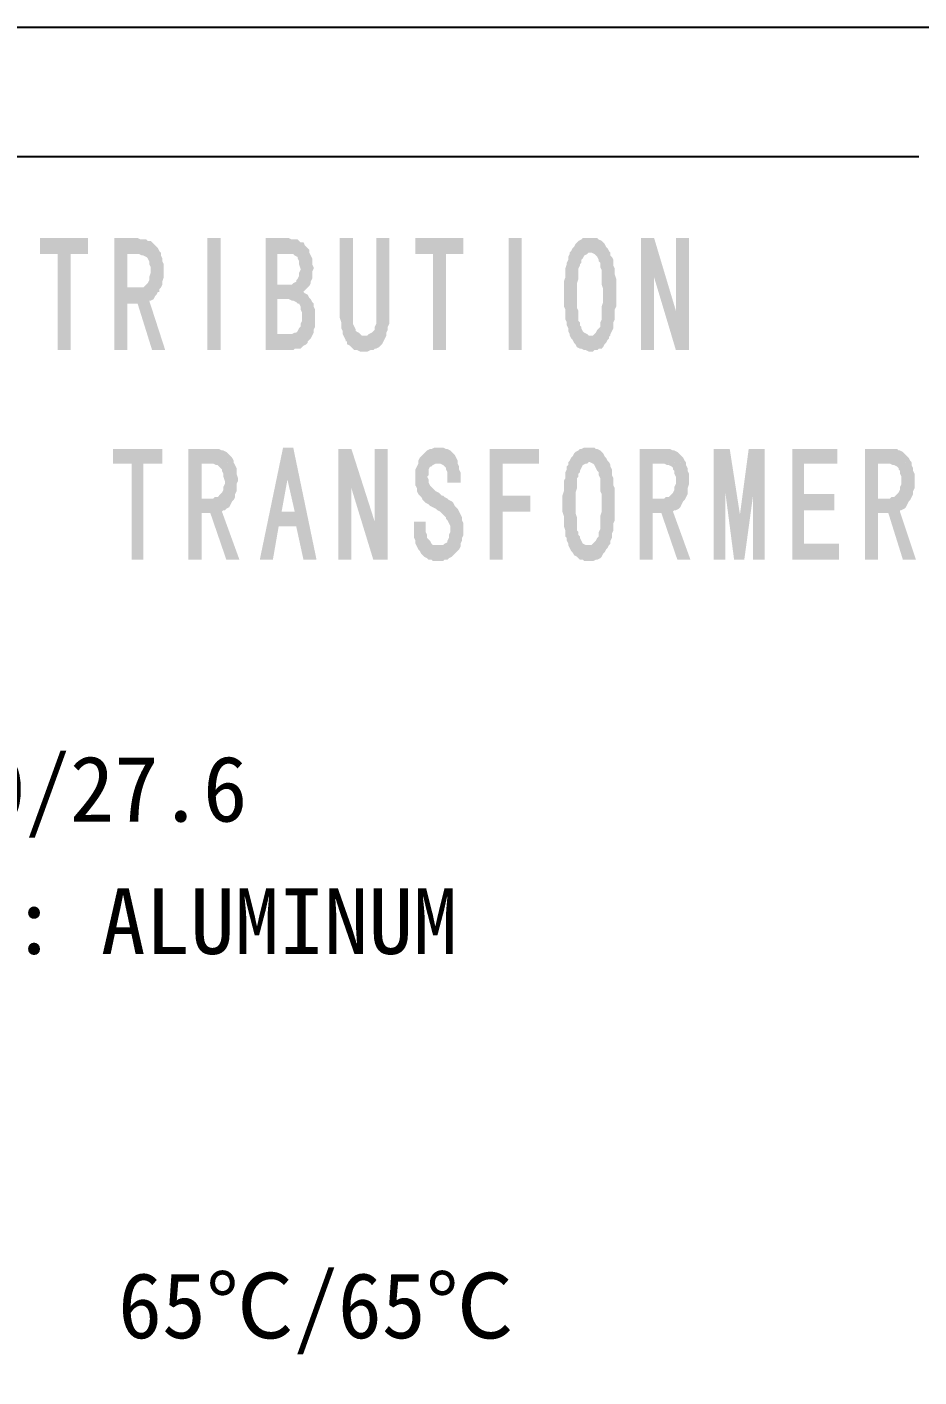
# Model space of a CAD drawing. Header units: millimetres. Extents: x 183355 to 194386, y -190559 to -183233.
# Drawn here: x 185855.1 to 185889.5, y -184372.9 to -184320.8 of the extents above; entities that cross this region are included whole.
import ezdxf

# ---------------------------------------------------------------- set-up
doc = ezdxf.new("R2010")
doc.units = ezdxf.units.MM
doc.header["$LTSCALE"] = 13
doc.layers.add('2', color=3, linetype='Continuous')
doc.layers.add('PDF_Geometry', color=7, linetype='Continuous')
doc.styles.add('PDF FangSong', font='simfang.ttf')

msp = doc.modelspace()

# ---------------------------------------------------------------- hatches: boundary and pattern name
at = {"layer": '2', "linetype": 'Continuous', "transparency": 33554559}
for points in [[(185857.423, -184328.983), (185855.569, -184328.983), (185855.569, -184329.601), (185856.243, -184329.601), (185856.243, -184333.308), (185856.749, -184333.308), (185856.749, -184329.601), (185857.423, -184329.601)], [(185859.333, -184328.983), (185858.434, -184328.983), (185858.434, -184333.308), (185858.939, -184333.308), (185858.939, -184331.51), (185859.333, -184331.51), (185859.782, -184331.398), (185859.838, -184331.398), (185859.95, -184331.342), (185860.007, -184331.229), (185860.063, -184331.173), (185860.119, -184331.061), (185860.175, -184331.061), (185860.175, -184330.949), (185858.939, -184330.892), (185858.939, -184329.601), (185859.276, -184329.601), (185860.231, -184329.544), (185860.175, -184329.488), (185860.119, -184329.376), (185860.063, -184329.32), (185860.007, -184329.264), (185859.95, -184329.207), (185859.894, -184329.151), (185859.838, -184329.095), (185859.726, -184329.095), (185859.67, -184329.039), (185859.557, -184329.039), (185859.445, -184329.039)], [(185862.534, -184333.308), (185862.029, -184333.308), (185862.029, -184328.983), (185862.534, -184328.983)], [(185865.174, -184328.983), (185864.275, -184328.983), (185864.275, -184333.308), (185865.174, -184333.308), (185865.23, -184333.308), (185865.342, -184333.308), (185865.399, -184333.251), (185865.511, -184333.251), (185865.623, -184333.251), (185865.679, -184333.195), (185865.736, -184333.139), (185865.848, -184333.083), (185865.904, -184333.027), (185865.904, -184332.971), (185865.96, -184332.914), (185866.016, -184332.858), (185866.073, -184332.746), (185864.725, -184332.69), (185864.725, -184331.342), (185865.174, -184331.342), (185866.016, -184331.342), (185865.96, -184331.286), (185865.904, -184331.173), (185865.792, -184331.117), (185865.736, -184331.061), (185865.679, -184331.061), (185865.736, -184331.061), (185865.792, -184331.005), (185865.848, -184330.949), (185865.96, -184330.836), (185864.725, -184330.78), (185864.725, -184329.601), (185865.23, -184329.601), (185865.96, -184329.544), (185865.96, -184329.432), (185865.904, -184329.376), (185865.848, -184329.32), (185865.792, -184329.264), (185865.736, -184329.151), (185865.623, -184329.151), (185865.567, -184329.095), (185865.511, -184329.039), (185865.399, -184329.039), (185865.286, -184329.039)], [(185867.645, -184328.983), (185867.14, -184328.983), (185867.14, -184332.016), (185867.14, -184332.072), (185867.196, -184332.24), (185867.196, -184332.353), (185867.196, -184332.465), (185867.252, -184332.577), (185867.252, -184332.69), (185867.308, -184332.802), (185867.364, -184332.914), (185867.364, -184332.971), (185867.421, -184332.971), (185867.421, -184333.083), (185867.533, -184333.139), (185867.589, -184333.195), (185867.645, -184333.251), (185867.701, -184333.308), (185867.814, -184333.308), (185867.926, -184333.364), (185867.982, -184333.364), (185868.095, -184333.364), (185868.207, -184333.364), (185868.319, -184333.308), (185868.432, -184333.308), (185868.488, -184333.251), (185868.544, -184333.251), (185868.656, -184333.195), (185868.712, -184333.139), (185868.769, -184333.083), (185868.825, -184332.971), (185868.881, -184332.858), (185868.937, -184332.746), (185868.095, -184332.746), (185867.982, -184332.746), (185867.926, -184332.69), (185867.87, -184332.634), (185867.758, -184332.577), (185867.758, -184332.521), (185867.701, -184332.409), (185867.645, -184332.297), (185867.645, -184332.184), (185867.645, -184332.016)], [(185869.049, -184328.983), (185868.544, -184328.983), (185868.544, -184332.016), (185868.544, -184332.184), (185868.544, -184332.297), (185868.488, -184332.409), (185868.488, -184332.521), (185868.432, -184332.577), (185868.375, -184332.634), (185868.263, -184332.69), (185868.207, -184332.746), (185868.095, -184332.746), (185868.937, -184332.746), (185868.937, -184332.634), (185868.993, -184332.521), (185868.993, -184332.409), (185869.049, -184332.297), (185869.049, -184332.128), (185869.049, -184332.016)], [(185871.914, -184328.983), (185870.06, -184328.983), (185870.06, -184329.601), (185870.734, -184329.601), (185870.734, -184333.308), (185871.24, -184333.308), (185871.24, -184329.601), (185871.914, -184329.601)], [(185874.161, -184333.308), (185873.655, -184333.308), (185873.655, -184328.983), (185874.161, -184328.983)], [(185876.8, -184328.983), (185876.688, -184328.983), (185876.632, -184328.983), (185876.52, -184328.983), (185876.463, -184329.039), (185876.351, -184329.095), (185876.295, -184329.151), (185876.239, -184329.207), (185876.183, -184329.32), (185876.126, -184329.376), (185876.07, -184329.488), (185876.014, -184329.544), (185876.8, -184329.544), (185876.857, -184329.544), (185876.969, -184329.601), (185877.025, -184329.657), (185877.081, -184329.713), (185877.137, -184329.825), (185877.137, -184329.881), (185877.194, -184329.938), (185877.194, -184330.05), (185877.194, -184330.106), (185877.25, -184330.218), (185877.25, -184330.331), (185877.25, -184330.499), (185877.25, -184330.612), (185877.25, -184330.78), (185877.306, -184330.949), (185877.306, -184331.117), (185877.306, -184331.286), (185877.306, -184331.454), (185877.25, -184331.623), (185877.25, -184331.791), (185877.25, -184331.903), (185877.25, -184332.016), (185877.25, -184332.128), (185877.194, -184332.24), (185877.194, -184332.297), (185877.194, -184332.409), (185877.137, -184332.465), (185877.081, -184332.521), (185877.025, -184332.634), (185876.969, -184332.69), (185876.913, -184332.746), (185876.8, -184332.746), (185877.531, -184332.802), (185877.587, -184332.746), (185877.587, -184332.69), (185877.643, -184332.577), (185877.699, -184332.465), (185877.699, -184332.353), (185877.699, -184332.24), (185877.755, -184332.128), (185877.755, -184332.016), (185877.755, -184331.903), (185877.755, -184331.735), (185877.811, -184331.623), (185877.811, -184331.454), (185877.811, -184331.286), (185877.811, -184331.117), (185877.811, -184331.005), (185877.811, -184330.836), (185877.811, -184330.668), (185877.811, -184330.555), (185877.755, -184330.387), (185877.755, -184330.275), (185877.755, -184330.162), (185877.699, -184330.05), (185877.699, -184329.938), (185877.699, -184329.825), (185877.643, -184329.713), (185877.587, -184329.657), (185877.587, -184329.544), (185877.531, -184329.488), (185877.474, -184329.376), (185877.418, -184329.32), (185877.362, -184329.207), (185877.306, -184329.151), (185877.25, -184329.095), (185877.137, -184329.039), (185877.081, -184328.983), (185876.969, -184328.983), (185876.913, -184328.983)], [(185879.272, -184328.983), (185878.766, -184328.983), (185878.766, -184333.308), (185879.272, -184333.308), (185879.272, -184330.499)], [(185879.272, -184328.983), (185879.272, -184330.499), (185880.114, -184333.308), (185880.114, -184331.791)], [(185880.62, -184328.983), (185880.114, -184328.983), (185880.114, -184331.791), (185880.114, -184333.308), (185880.62, -184333.308)], [(185860.231, -184329.544), (185859.276, -184329.601), (185859.333, -184329.601), (185859.389, -184329.601), (185859.501, -184329.657), (185859.557, -184329.657), (185859.67, -184329.713), (185859.726, -184329.769), (185859.782, -184329.881), (185859.782, -184329.994), (185859.838, -184330.106), (185859.838, -184330.275), (185859.838, -184330.331), (185859.782, -184330.499), (185859.782, -184330.612), (185859.726, -184330.724), (185859.67, -184330.78), (185859.613, -184330.836), (185859.557, -184330.892), (185859.445, -184330.892), (185859.389, -184330.892), (185858.939, -184330.892), (185860.175, -184330.949), (185860.231, -184330.892), (185860.287, -184330.78), (185860.287, -184330.668), (185860.344, -184330.499), (185860.344, -184330.387), (185860.344, -184330.275), (185860.344, -184330.162), (185860.344, -184329.994), (185860.287, -184329.881), (185860.287, -184329.769), (185860.231, -184329.657)], [(185865.96, -184329.544), (185865.23, -184329.601), (185865.342, -184329.601), (185865.399, -184329.657), (185865.511, -184329.713), (185865.511, -184329.769), (185865.567, -184329.881), (185865.567, -184329.994), (185865.623, -184330.162), (185865.623, -184330.218), (185865.567, -184330.331), (185865.567, -184330.443), (185865.511, -184330.555), (185865.455, -184330.612), (185865.455, -184330.668), (185865.342, -184330.724), (185865.286, -184330.78), (185865.174, -184330.78), (185864.725, -184330.78), (185865.96, -184330.836), (185866.016, -184330.724), (185866.016, -184330.668), (185866.073, -184330.555), (185866.073, -184330.443), (185866.073, -184330.275), (185866.129, -184330.162), (185866.129, -184330.106), (185866.073, -184329.994), (185866.073, -184329.881), (185866.073, -184329.769), (185866.016, -184329.657)], [(185876.014, -184329.544), (185876.014, -184329.601), (185875.958, -184329.713), (185875.958, -184329.825), (185875.902, -184329.938), (185875.902, -184329.994), (185875.846, -184330.162), (185875.846, -184330.275), (185875.846, -184330.387), (185875.846, -184330.499), (185875.789, -184330.668), (185875.789, -184330.836), (185875.789, -184331.005), (185875.789, -184331.117), (185875.789, -184331.173), (185875.789, -184331.286), (185875.789, -184331.454), (185875.789, -184331.623), (185875.846, -184331.735), (185875.846, -184331.903), (185875.846, -184332.016), (185875.846, -184332.128), (185875.902, -184332.24), (185875.902, -184332.353), (185875.958, -184332.465), (185875.958, -184332.577), (185876.014, -184332.69), (185876.014, -184332.746), (185876.07, -184332.858), (185876.126, -184332.914), (185876.183, -184333.027), (185876.239, -184333.083), (185876.295, -184333.195), (185876.407, -184333.251), (185876.463, -184333.251), (185876.576, -184333.308), (185876.632, -184333.308), (185876.744, -184333.364), (185876.8, -184333.364), (185876.913, -184333.364), (185876.969, -184333.308), (185877.081, -184333.308), (185877.137, -184333.251), (185877.25, -184333.251), (185877.306, -184333.195), (185877.362, -184333.083), (185877.418, -184333.027), (185877.474, -184332.914), (185877.531, -184332.858), (185877.531, -184332.802), (185876.8, -184332.746), (185876.744, -184332.746), (185876.688, -184332.69), (185876.576, -184332.634), (185876.52, -184332.577), (185876.463, -184332.465), (185876.463, -184332.409), (185876.407, -184332.353), (185876.407, -184332.24), (185876.351, -184332.184), (185876.351, -184332.072), (185876.351, -184331.903), (185876.351, -184331.791), (185876.295, -184331.679), (185876.295, -184331.51), (185876.295, -184331.342), (185876.295, -184331.117), (185876.295, -184331.005), (185876.295, -184330.836), (185876.295, -184330.724), (185876.351, -184330.555), (185876.351, -184330.387), (185876.351, -184330.275), (185876.351, -184330.162), (185876.407, -184330.05), (185876.407, -184329.994), (185876.463, -184329.938), (185876.463, -184329.825), (185876.52, -184329.769), (185876.576, -184329.657), (185876.688, -184329.601), (185876.744, -184329.544), (185876.8, -184329.544)], [(185859.782, -184331.398), (185859.333, -184331.51), (185859.894, -184333.308), (185860.4, -184333.308)], [(185866.016, -184331.342), (185865.174, -184331.342), (185865.286, -184331.398), (185865.342, -184331.398), (185865.455, -184331.454), (185865.511, -184331.51), (185865.567, -184331.51), (185865.623, -184331.623), (185865.623, -184331.735), (185865.679, -184331.847), (185865.679, -184332.016), (185865.679, -184332.184), (185865.623, -184332.297), (185865.623, -184332.409), (185865.567, -184332.465), (185865.511, -184332.577), (185865.455, -184332.634), (185865.399, -184332.634), (185865.286, -184332.69), (185865.174, -184332.69), (185865.118, -184332.69), (185864.725, -184332.69), (185866.073, -184332.746), (185866.129, -184332.634), (185866.129, -184332.521), (185866.185, -184332.409), (185866.185, -184332.297), (185866.185, -184332.128), (185866.185, -184332.016), (185866.185, -184331.903), (185866.185, -184331.735), (185866.129, -184331.623), (185866.129, -184331.51), (185866.073, -184331.454)], [(185860.287, -184337.127), (185858.378, -184337.127), (185858.378, -184337.689), (185859.108, -184337.689), (185859.108, -184341.396), (185859.557, -184341.396), (185859.557, -184337.689), (185860.287, -184337.689)], [(185862.197, -184337.127), (185861.298, -184337.127), (185861.298, -184341.396), (185861.804, -184341.396), (185861.804, -184339.598), (185862.141, -184339.598), (185862.59, -184339.542), (185862.646, -184339.486), (185862.703, -184339.486), (185862.759, -184339.43), (185862.871, -184339.374), (185862.927, -184339.261), (185862.983, -184339.149), (185863.04, -184339.093), (185861.804, -184339.037), (185861.804, -184337.689), (185862.141, -184337.689), (185863.04, -184337.632), (185863.04, -184337.576), (185862.983, -184337.464), (185862.927, -184337.408), (185862.871, -184337.352), (185862.815, -184337.295), (185862.759, -184337.239), (185862.646, -184337.183), (185862.59, -184337.183), (185862.478, -184337.127), (185862.422, -184337.127), (185862.309, -184337.127)], [(185865.342, -184337.071), (185864.949, -184337.071), (185864.051, -184341.396), (185864.556, -184341.396), (185864.781, -184340.104), (185865.455, -184340.104), (185864.893, -184339.542), (185865.118, -184338.306)], [(185865.342, -184337.071), (185865.118, -184338.306), (185865.399, -184339.542), (185864.893, -184339.542), (185865.455, -184340.104), (185865.736, -184341.396), (185866.241, -184341.396)], [(185867.589, -184337.127), (185867.084, -184337.127), (185867.084, -184341.396), (185867.589, -184341.396), (185867.589, -184338.643)], [(185867.589, -184337.127), (185867.589, -184338.643), (185868.432, -184341.396), (185868.488, -184339.935)], [(185868.993, -184337.127), (185868.488, -184337.127), (185868.488, -184339.935), (185868.432, -184341.396), (185868.993, -184341.396)], [(185870.959, -184337.071), (185870.847, -184337.071), (185870.791, -184337.071), (185870.678, -184337.127), (185870.622, -184337.127), (185870.51, -184337.183), (185870.454, -184337.239), (185870.397, -184337.295), (185870.285, -184337.408), (185870.229, -184337.464), (185870.173, -184337.576), (185870.173, -184337.689), (185870.959, -184337.689), (185871.015, -184337.689), (185871.128, -184337.745), (185871.184, -184337.801), (185871.24, -184337.857), (185871.24, -184337.913), (185871.296, -184338.026), (185871.296, -184338.138), (185871.296, -184338.25), (185871.296, -184338.419), (185871.802, -184338.419), (185871.802, -184338.363), (185871.802, -184338.25), (185871.802, -184338.138), (185871.802, -184338.026), (185871.745, -184337.913), (185871.745, -184337.801), (185871.689, -184337.689), (185871.689, -184337.576), (185871.633, -184337.464), (185871.577, -184337.352), (185871.521, -184337.295), (185871.465, -184337.239), (185871.408, -184337.183), (185871.296, -184337.127), (185871.24, -184337.127), (185871.128, -184337.071), (185871.015, -184337.071)], [(185874.835, -184337.127), (185872.925, -184337.127), (185872.925, -184341.396), (185873.43, -184341.396), (185873.43, -184339.542), (185874.498, -184339.542), (185874.498, -184338.924), (185873.43, -184338.924), (185873.43, -184337.689), (185874.835, -184337.689)], [(185876.744, -184337.071), (185876.632, -184337.071), (185876.576, -184337.071), (185876.463, -184337.127), (185876.407, -184337.127), (185876.351, -184337.183), (185876.239, -184337.239), (185876.183, -184337.295), (185876.126, -184337.408), (185876.07, -184337.464), (185876.014, -184337.576), (185875.958, -184337.632), (185876.744, -184337.632), (185876.8, -184337.632), (185876.913, -184337.689), (185876.969, -184337.745), (185877.025, -184337.857), (185877.081, -184337.969), (185877.137, -184338.026), (185877.137, -184338.138), (185877.194, -184338.25), (185877.194, -184338.363), (185877.194, -184338.475), (185877.194, -184338.587), (185877.194, -184338.756), (185877.25, -184338.868), (185877.25, -184339.037), (185877.25, -184339.261), (185877.25, -184339.374), (185877.25, -184339.542), (185877.194, -184339.711), (185877.194, -184339.879), (185877.194, -184339.991), (185877.194, -184340.104), (185877.194, -184340.216), (185877.137, -184340.328), (185877.137, -184340.441), (185877.137, -184340.497), (185877.081, -184340.553), (185877.025, -184340.665), (185876.969, -184340.722), (185876.913, -184340.778), (185876.857, -184340.834), (185876.744, -184340.834), (185877.474, -184340.946), (185877.531, -184340.834), (185877.587, -184340.778), (185877.587, -184340.665), (185877.643, -184340.553), (185877.643, -184340.497), (185877.643, -184340.385), (185877.699, -184340.272), (185877.699, -184340.104), (185877.699, -184339.991), (185877.755, -184339.879), (185877.755, -184339.711), (185877.755, -184339.542), (185877.755, -184339.43), (185877.755, -184339.261), (185877.755, -184339.093), (185877.755, -184338.924), (185877.755, -184338.812), (185877.755, -184338.643), (185877.699, -184338.531), (185877.699, -184338.363), (185877.699, -184338.25), (185877.643, -184338.138), (185877.643, -184338.026), (185877.643, -184337.913), (185877.587, -184337.801), (185877.587, -184337.745), (185877.531, -184337.632), (185877.474, -184337.576), (185877.418, -184337.464), (185877.362, -184337.408), (185877.306, -184337.295), (185877.25, -184337.239), (185877.194, -184337.183), (185877.081, -184337.127), (185877.025, -184337.127), (185876.969, -184337.071), (185876.857, -184337.071)], [(185879.609, -184337.127), (185878.71, -184337.127), (185878.71, -184341.396), (185879.216, -184341.396), (185879.216, -184339.598), (185879.553, -184339.598), (185880.002, -184339.542), (185880.058, -184339.486), (185880.114, -184339.486), (185880.227, -184339.43), (185880.283, -184339.374), (185880.339, -184339.261), (185880.395, -184339.149), (185880.451, -184339.093), (185879.216, -184339.037), (185879.216, -184337.689), (185879.553, -184337.689), (185880.507, -184337.632), (185880.451, -184337.576), (185880.395, -184337.464), (185880.339, -184337.408), (185880.283, -184337.352), (185880.227, -184337.295), (185880.17, -184337.239), (185880.058, -184337.183), (185880.002, -184337.183), (185879.89, -184337.127), (185879.833, -184337.127), (185879.721, -184337.127)], [(185882.192, -184337.127), (185881.575, -184337.127), (185881.575, -184341.396), (185882.024, -184341.396), (185882.024, -184338.812)], [(185882.192, -184337.127), (185882.024, -184338.812), (185882.361, -184341.396), (185882.586, -184339.654)], [(185883.54, -184337.127), (185882.923, -184337.127), (185882.586, -184339.654), (185882.361, -184341.396), (185882.754, -184341.396), (185883.091, -184338.924)], [(185883.54, -184337.127), (185883.091, -184338.924), (185883.091, -184341.396), (185883.54, -184341.396)], [(185886.349, -184337.127), (185884.608, -184337.127), (185884.608, -184341.396), (185886.405, -184341.396), (185886.405, -184340.778), (185885.057, -184340.778), (185885.057, -184339.486), (185886.236, -184339.486), (185886.236, -184338.868), (185885.057, -184338.868), (185885.057, -184337.689), (185886.349, -184337.689)], [(185888.315, -184337.127), (185887.416, -184337.127), (185887.416, -184341.396), (185887.921, -184341.396), (185887.921, -184339.598), (185888.315, -184339.598), (185888.764, -184339.542), (185888.764, -184339.486), (185888.82, -184339.486), (185888.932, -184339.43), (185888.989, -184339.374), (185889.045, -184339.261), (185889.101, -184339.149), (185889.157, -184339.093), (185887.921, -184339.037), (185887.921, -184337.689), (185888.258, -184337.689), (185889.213, -184337.632), (185889.157, -184337.576), (185889.101, -184337.464), (185889.045, -184337.408), (185888.989, -184337.352), (185888.932, -184337.295), (185888.876, -184337.239), (185888.764, -184337.183), (185888.708, -184337.183), (185888.652, -184337.127), (185888.539, -184337.127), (185888.427, -184337.127)], [(185863.04, -184337.633), (185862.141, -184337.689), (185862.253, -184337.689), (185862.366, -184337.745), (185862.422, -184337.745), (185862.478, -184337.801), (185862.534, -184337.857), (185862.59, -184337.913), (185862.59, -184337.969), (185862.646, -184338.082), (185862.646, -184338.194), (185862.703, -184338.363), (185862.703, -184338.475), (185862.646, -184338.587), (185862.646, -184338.7), (185862.59, -184338.812), (185862.534, -184338.868), (185862.478, -184338.924), (185862.422, -184338.981), (185862.309, -184338.981), (185862.253, -184339.037), (185861.804, -184339.037), (185863.04, -184339.093), (185863.096, -184338.981), (185863.096, -184338.868), (185863.152, -184338.756), (185863.152, -184338.644), (185863.152, -184338.475), (185863.208, -184338.363), (185863.208, -184338.25), (185863.152, -184338.082), (185863.152, -184337.969), (185863.152, -184337.857), (185863.096, -184337.745)], [(185870.173, -184337.689), (185870.117, -184337.801), (185870.06, -184337.913), (185870.06, -184338.026), (185870.06, -184338.138), (185870.06, -184338.25), (185870.06, -184338.419), (185870.06, -184338.531), (185870.117, -184338.643), (185870.117, -184338.756), (185870.173, -184338.868), (185870.229, -184338.924), (185870.285, -184338.98), (185870.341, -184339.093), (185870.397, -184339.149), (185870.454, -184339.205), (185870.566, -184339.261), (185870.622, -184339.317), (185870.734, -184339.374), (185870.847, -184339.43), (185870.903, -184339.486), (185871.015, -184339.542), (185871.071, -184339.598), (185871.128, -184339.654), (185871.24, -184339.767), (185871.24, -184339.823), (185871.296, -184339.879), (185871.352, -184339.991), (185871.408, -184340.104), (185871.408, -184340.216), (185871.408, -184340.328), (185871.352, -184340.441), (185871.352, -184340.553), (185871.296, -184340.665), (185871.296, -184340.722), (185871.184, -184340.778), (185871.128, -184340.834), (185871.015, -184340.834), (185870.959, -184340.834), (185871.802, -184340.89), (185871.802, -184340.778), (185871.858, -184340.665), (185871.858, -184340.553), (185871.914, -184340.441), (185871.914, -184340.272), (185871.914, -184340.16), (185871.914, -184340.104), (185871.914, -184339.991), (185871.858, -184339.879), (185871.858, -184339.767), (185871.802, -184339.654), (185871.745, -184339.542), (185871.689, -184339.43), (185871.633, -184339.374), (185871.577, -184339.317), (185871.521, -184339.205), (185871.465, -184339.149), (185871.352, -184339.093), (185871.296, -184339.037), (185871.184, -184338.98), (185871.128, -184338.924), (185871.071, -184338.924), (185870.959, -184338.812), (185870.847, -184338.756), (185870.791, -184338.7), (185870.734, -184338.643), (185870.678, -184338.587), (185870.622, -184338.531), (185870.566, -184338.419), (185870.566, -184338.306), (185870.51, -184338.194), (185870.566, -184338.138), (185870.566, -184338.026), (185870.566, -184337.913), (185870.622, -184337.801), (185870.678, -184337.801), (185870.734, -184337.745), (185870.847, -184337.689), (185870.959, -184337.689)], [(185875.958, -184337.633), (185875.958, -184337.745), (185875.902, -184337.801), (185875.902, -184337.913), (185875.846, -184338.026), (185875.846, -184338.138), (185875.846, -184338.25), (185875.789, -184338.363), (185875.789, -184338.475), (185875.789, -184338.644), (185875.789, -184338.756), (185875.733, -184338.924), (185875.733, -184339.093), (185875.733, -184339.261), (185875.733, -184339.43), (185875.733, -184339.542), (185875.789, -184339.711), (185875.789, -184339.879), (185875.789, -184339.992), (185875.789, -184340.104), (185875.846, -184340.272), (185875.846, -184340.385), (185875.846, -184340.497), (185875.902, -184340.553), (185875.902, -184340.666), (185875.958, -184340.778), (185875.958, -184340.834), (185876.014, -184340.946), (185876.07, -184341.059), (185876.126, -184341.115), (185876.183, -184341.227), (185876.295, -184341.283), (185876.351, -184341.34), (185876.407, -184341.396), (185876.52, -184341.396), (185876.576, -184341.452), (185876.688, -184341.452), (185876.744, -184341.452), (185876.857, -184341.452), (185876.913, -184341.452), (185877.025, -184341.396), (185877.081, -184341.396), (185877.194, -184341.34), (185877.25, -184341.283), (185877.306, -184341.171), (185877.362, -184341.115), (185877.418, -184341.003), (185877.474, -184340.946), (185876.744, -184340.834), (185876.688, -184340.834), (185876.632, -184340.834), (185876.52, -184340.778), (185876.463, -184340.666), (185876.407, -184340.553), (185876.407, -184340.497), (185876.351, -184340.441), (185876.351, -184340.329), (185876.295, -184340.272), (185876.295, -184340.16), (185876.295, -184340.048), (185876.295, -184339.879), (185876.295, -184339.767), (185876.239, -184339.598), (185876.239, -184339.43), (185876.239, -184339.261), (185876.239, -184339.149), (185876.239, -184338.981), (185876.239, -184338.812), (185876.295, -184338.644), (185876.295, -184338.531), (185876.295, -184338.363), (185876.295, -184338.25), (185876.351, -184338.194), (185876.351, -184338.082), (185876.407, -184338.026), (185876.407, -184337.969), (185876.463, -184337.857), (185876.52, -184337.745), (185876.632, -184337.689), (185876.688, -184337.689), (185876.744, -184337.633)], [(185880.507, -184337.633), (185879.553, -184337.689), (185879.665, -184337.689), (185879.777, -184337.745), (185879.833, -184337.745), (185879.946, -184337.801), (185880.002, -184337.857), (185880.002, -184337.913), (185880.058, -184337.969), (185880.058, -184338.082), (185880.114, -184338.194), (185880.114, -184338.363), (185880.114, -184338.475), (185880.058, -184338.587), (185880.058, -184338.7), (185880.002, -184338.812), (185879.946, -184338.868), (185879.89, -184338.924), (185879.833, -184338.981), (185879.721, -184338.981), (185879.665, -184339.037), (185879.216, -184339.037), (185880.451, -184339.093), (185880.507, -184338.981), (185880.564, -184338.868), (185880.564, -184338.756), (185880.564, -184338.644), (185880.62, -184338.475), (185880.62, -184338.363), (185880.62, -184338.25), (185880.62, -184338.082), (185880.564, -184337.969), (185880.564, -184337.857), (185880.507, -184337.745)], [(185889.213, -184337.633), (185888.258, -184337.689), (185888.371, -184337.689), (185888.483, -184337.745), (185888.539, -184337.745), (185888.652, -184337.801), (185888.708, -184337.857), (185888.708, -184337.913), (185888.764, -184337.969), (185888.764, -184338.082), (185888.82, -184338.194), (185888.82, -184338.363), (185888.82, -184338.475), (185888.764, -184338.587), (185888.764, -184338.7), (185888.708, -184338.812), (185888.652, -184338.868), (185888.595, -184338.924), (185888.539, -184338.981), (185888.427, -184338.981), (185888.371, -184339.037), (185887.921, -184339.037), (185889.157, -184339.093), (185889.213, -184338.981), (185889.269, -184338.868), (185889.269, -184338.756), (185889.326, -184338.644), (185889.326, -184338.475), (185889.326, -184338.363), (185889.326, -184338.25), (185889.326, -184338.082), (185889.269, -184337.969), (185889.269, -184337.857), (185889.213, -184337.745)], [(185862.59, -184339.542), (185862.141, -184339.598), (185862.759, -184341.396), (185863.264, -184341.396)], [(185880.002, -184339.542), (185879.553, -184339.598), (185880.17, -184341.396), (185880.676, -184341.396)], [(185888.764, -184339.542), (185888.315, -184339.598), (185888.876, -184341.396), (185889.382, -184341.396)], [(185870.454, -184339.935), (185870.004, -184339.935), (185870.004, -184340.16), (185870.004, -184340.328), (185870.004, -184340.441), (185870.004, -184340.553), (185870.06, -184340.665), (185870.06, -184340.778), (185870.117, -184340.89), (185870.173, -184341.002), (185870.229, -184341.059), (185870.285, -184341.171), (185870.341, -184341.227), (185870.397, -184341.283), (185870.51, -184341.339), (185870.566, -184341.396), (185870.678, -184341.396), (185870.734, -184341.452), (185870.847, -184341.452), (185870.959, -184341.452), (185871.015, -184341.452), (185871.128, -184341.452), (185871.184, -184341.396), (185871.296, -184341.396), (185871.352, -184341.339), (185871.465, -184341.283), (185871.521, -184341.227), (185871.577, -184341.171), (185871.633, -184341.115), (185871.689, -184341.059), (185871.745, -184341.002), (185871.802, -184340.89), (185870.959, -184340.834), (185870.903, -184340.834), (185870.847, -184340.834), (185870.734, -184340.834), (185870.678, -184340.778), (185870.622, -184340.665), (185870.566, -184340.609), (185870.51, -184340.553), (185870.51, -184340.441), (185870.454, -184340.328), (185870.454, -184340.16)]]:
    msp.add_hatch(color=256, dxfattribs=at).paths.add_polyline_path(points)

# ---------------------------------------------------------------- linework, layer by layer
at = {"layer": 'PDF_Geometry', "lineweight": 25}
for points in [[(185751.493, -184320.839), (185901.514, -184320.839), (185901.514, -184495.854), (185751.493, -184495.854), (185751.493, -184320.839)], [(185763.456, -184325.837), (185889.494, -184325.837)]]:
    msp.add_lwpolyline(points, dxfattribs=at)

# ---------------------------------------------------------------- texts
at = {"layer": '2', "linetype": 'Continuous', "char_height": 2.53409, "attachment_point": 7, "style": 'PDF FangSong'}
for s, insert in [('{\\W0.9935;ZGSLF-Z-4000/27.6}', (185834.455, -184352.122)), ('\\W0.998476;CONDUCTOR MATERIAL: ALUMINUM', (185823.493, -184356.655)), ('\\W0.984330;65℃/65℃', (185858.579, -184372.062))]:
    msp.add_mtext(s, dxfattribs=dict(at, insert=insert))

doc.saveas('drawing.dxf')
